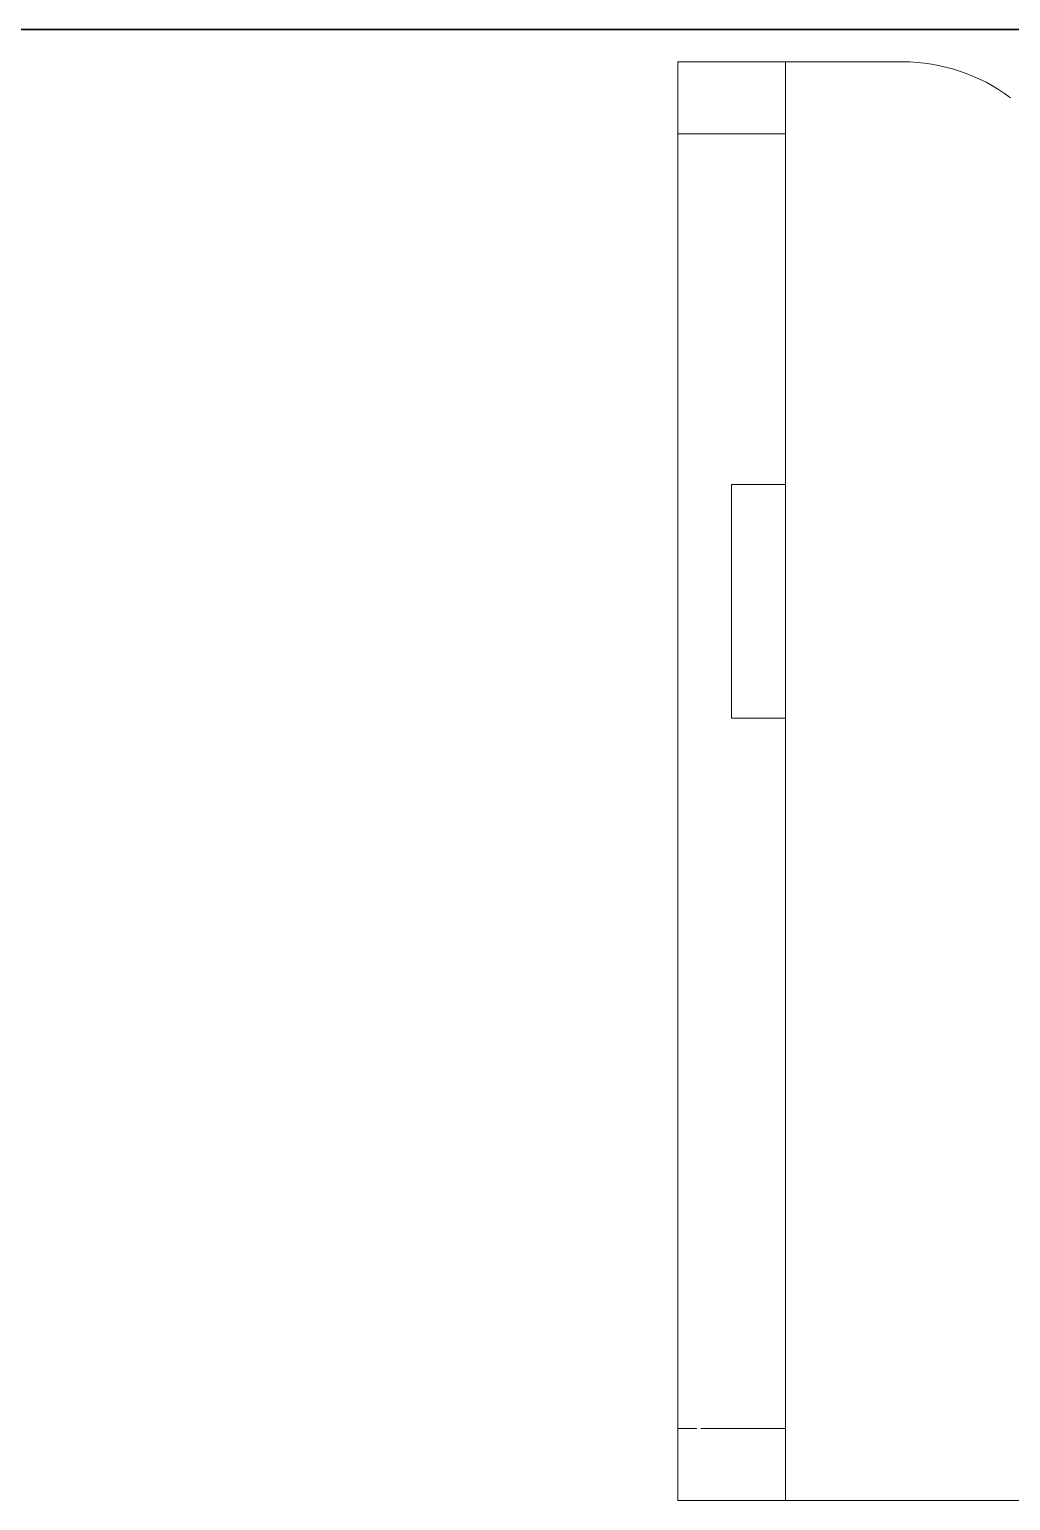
# Model space of a CAD drawing. Header units: millimetres. Extents: x 155927 to 317870, y -36033 to 97293.
# Drawn here: x 173002 to 173547, y 20188 to 21006 of the extents above; entities that cross this region are included whole.
import ezdxf

# ---------------------------------------------------------------- set-up
doc = ezdxf.new("R2010")
doc.units = ezdxf.units.MM
doc.header["$MEASUREMENT"] = 0
doc.layers.add('I-FURN', color=8, linetype='CONTINUOUS', lineweight=9)
doc.layers.add('I-WALL', color=7, linetype='CONTINUOUS', lineweight=9)

msp = doc.modelspace()

# ---------------------------------------------------------------- linework, layer by layer
at = {"layer": 'I-FURN'}
for p, q in [((173361.96, 20987.61), (173361.96, 20947.61)), ((173361.96, 20187.61), (173361.96, 20987.61)), ((173361.96, 20987.61), (173421.96, 20987.61)), ((173361.96, 20987.61), (173421.96, 20987.61)), ((173486.96, 20987.61), (173361.96, 20987.61)), ((173361.96, 20987.61), (173361.96, 20187.61)), ((173361.96, 20187.61), (173361.96, 20987.61)), ((173361.96, 20987.61), (173486.96, 20987.61)), ((173421.96, 20947.61), (173421.96, 20987.61)), ((173421.96, 20987.61), (173421.96, 20752.61)), ((173361.96, 20947.61), (173361.96, 20227.61)), ((173361.96, 20947.61), (173421.96, 20947.61)), ((173361.96, 20947.61), (173421.96, 20947.61)), ((173421.96, 20227.61), (173421.96, 20947.61)), ((173391.96, 20622.61), (173391.96, 20752.61)), ((173391.96, 20752.61), (173421.96, 20752.61)), ((173391.96, 20752.61), (173421.96, 20752.61)), ((173391.96, 20752.61), (173391.96, 20622.61)), ((173421.96, 20752.61), (173421.96, 20622.61)), ((173421.96, 20622.61), (173391.96, 20622.61)), ((173391.96, 20622.61), (173421.96, 20622.61)), ((173421.96, 20622.61), (173421.96, 20187.61)), ((173361.96, 20227.61), (173361.96, 20187.61)), ((173361.96, 20227.61), (173372.54, 20227.61)), ((173361.96, 20227.61), (173372.54, 20227.61)), ((173374.86, 20227.61), (173421.96, 20227.61)), ((173374.86, 20227.61), (173421.96, 20227.61)), ((173421.96, 20187.61), (173421.96, 20227.09)), ((173421.96, 20187.61), (173361.96, 20187.61)), ((173361.96, 20187.61), (173421.96, 20187.61)), ((173361.96, 20187.61), (174761.96, 20187.61)), ((174761.96, 20187.61), (173361.96, 20187.61))]:
    msp.add_line(p, q, dxfattribs=at)
msp.add_arc((173486.96, 20887.61), 100, 53.1301, 90, dxfattribs=at)
msp.add_arc((173486.96, 20887.61), 100, 53.1301, 90, dxfattribs=at)
at = {"layer": 'I-WALL', "lineweight": 30}
msp.add_line((172635.83, 21005.61), (178998.83, 21005.61), dxfattribs=at)

doc.saveas('drawing.dxf')
